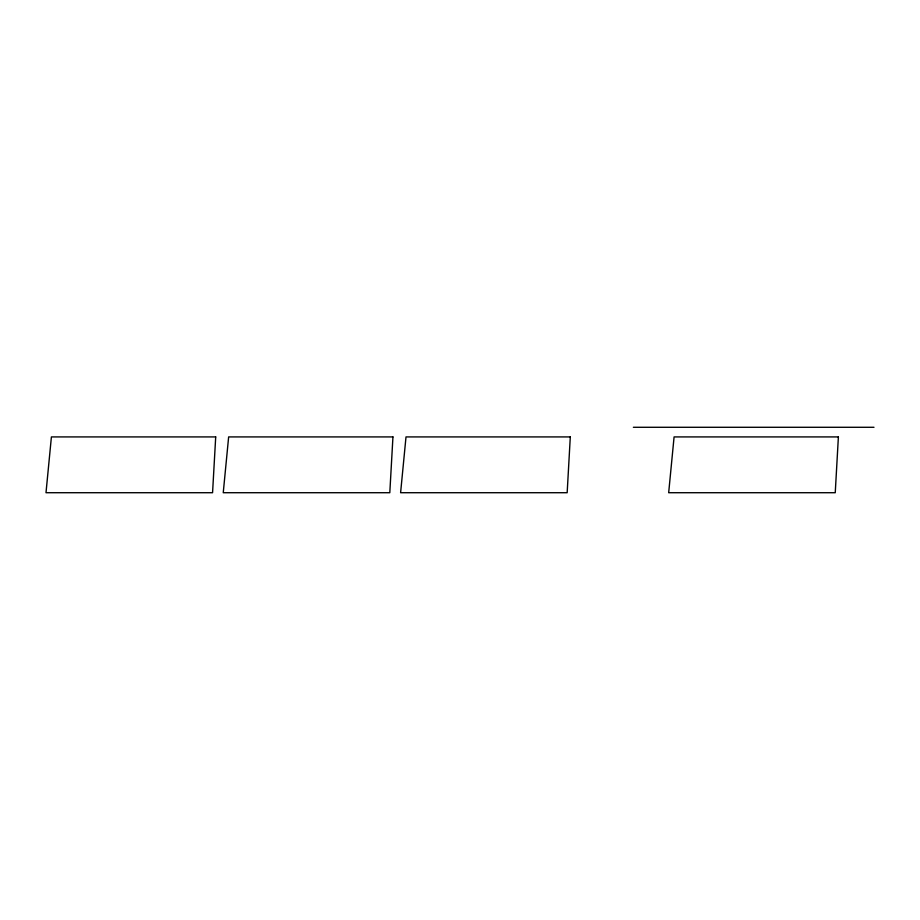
<?xml version="1.0" encoding="UTF-8"?>
<svg xmlns="http://www.w3.org/2000/svg" width="920" height="920" viewBox="0 0 920 920"><rect width="100%" height="100%" fill="white"/><g stroke="black" fill="none" stroke-linecap="round" stroke-linejoin="round"><path stroke-width="1.38" d="M633.362 427.282L874 427.282M215.705 436.919L212.566 492.717L46 492.717L51.405 436.919L215.705 436.919M392.943 436.919L389.804 492.717L223.249 492.717L228.643 436.919L392.943 436.919M570.297 436.919L567.168 492.717L400.603 492.717L406.007 436.919L570.297 436.919M838.384 436.919L835.245 492.717L668.679 492.717L674.084 436.919L838.384 436.919"/></g></svg>
